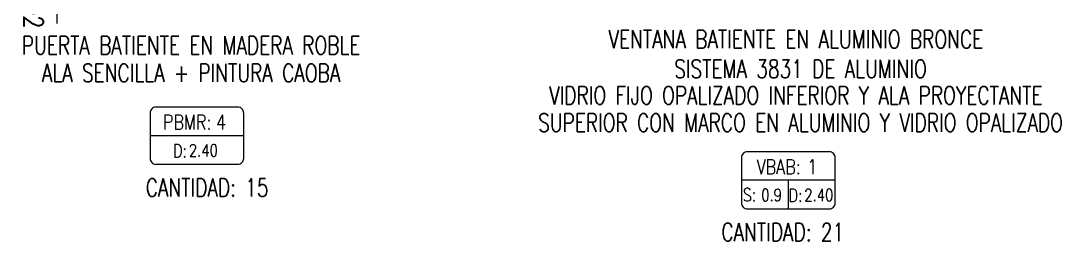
# Model space of a CAD drawing. Header units: metres. Extents: x 2750 to 2938, y 1259 to 1403.
# Drawn here: x 2899.097 to 2903.696, y 1370.31 to 1371.283 of the extents above; entities that cross this region are included whole.
import ezdxf
from ezdxf.enums import TextEntityAlignment as Align

# ---------------------------------------------------------------- set-up
doc = ezdxf.new("R2010")
doc.units = ezdxf.units.M
for name, color, linetype, lineweight in [('05-TEXTO10', 7, 'Continuous', 5), ('ARQ - Cod Det', 1, 'Continuous', 5), ('COTAS', 1, 'Continuous', 0)]:
    doc.layers.add(name, color=color, linetype=linetype, lineweight=lineweight)
doc.styles.add('05-TEXTOCOTAS', font='romans.shx', dxfattribs={"width": 0.8, "height": 0.085})
doc.styles.add('STD', font='SIMPLEX', dxfattribs={"width": 1.2})
doc.styles.add('TEXT', font='romans.shx', dxfattribs={"width": 0.8})
doc.dimstyles.new('COTAB12-50', dxfattribs={"dimtxt": 0.085, "dimasz": 0.035, "dimexe": 0.05, "dimexo": 0.06, "dimgap": 0.05, "dimtad": 1, "dimzin": 0, "dimdsep": 46, "dimtxsty": '05-TEXTOCOTAS', "dimblk": 'DOT', "dimcen": 0, "dimclrt": 256, "dimaunit": 1, "dimadec": 0, "dimazin": 0, "dimtfac": 1, "dimtofl": 0, "dimtmove": 2, "dimatfit": 3, "dimldrblk": 'DOT', "dimfxl": 1, "dimtolj": 1, "dimtzin": 0, "dimarcsym": 0})

# ---------------------------------------------------------------- blocks, each defined once
blk = doc.blocks.new('_Dot')
at = {"color": 0, "linetype": 'ByBlock', "lineweight": -2}
blk.add_line((-0.5, 0), (-1, 0), dxfattribs=at)
at = {"color": 0, "linetype": 'ByBlock', "const_width": 0.5}
blk.add_lwpolyline([(-0.25, 0, 1), (0.25, 0, 1)], format="xyb", close=True, dxfattribs=at)
blk = doc.blocks.new('*D123')
at = {"layer": 'COTAS', "color": 0, "linetype": 'Continuous', "lineweight": -2, "transparency": 16777216}
for p, q in [((2899.2566, 1371.3969), (2899.2566, 1371.4319)), ((2899.4271, 1371.3619), (2899.2066, 1371.3619)), ((2899.4271, 1371.3419), (2899.2066, 1371.3419)), ((2899.2566, 1371.3069), (2899.2566, 1371.2719))]:
    blk.add_line(p, q, dxfattribs=at)
at = {"layer": 'DEFPOINTS', "color": 0, "linetype": 'Continuous', "transparency": 16777216}
for p in [(2899.2566, 1371.3419), (2899.4871, 1371.3619), (2899.4871, 1371.3419)]:
    blk.add_point(p, dxfattribs=at)
at = {"layer": 'COTAS', "color": 0, "linetype": 'Continuous', "lineweight": -2, "transparency": 16777216, "xscale": 0.035, "yscale": 0.035, "zscale": 0.035}
for p, rotation in [((2899.2566, 1371.3619), 270), ((2899.2566, 1371.3419), 90)]:
    blk.add_blockref('_Dot', p, dxfattribs=dict(at, rotation=rotation))
at = {"layer": 'COTAS', "linetype": 'Continuous', "transparency": 16777216, "insert": (2899.1531, 1371.3519), "char_height": 0.085, "attachment_point": 5, "rotation": 270, "style": '05-TEXTOCOTAS'}
blk.add_mtext('\\A1;0.02', dxfattribs=at)

msp = doc.modelspace()

# ---------------------------------------------------------------- linework, layer by layer
at = {"layer": 'ARQ - Cod Det', "transparency": 33554687}
for p, q in [((2900.0824, 1370.7758), (2899.6684, 1370.7758)), ((2902.6964, 1370.579), (2902.2824, 1370.579)), ((2902.4894, 1370.579), (2902.4894, 1370.4531))]:
    msp.add_line(p, q, dxfattribs=at)
for points in [[(2899.6684, 1370.8756), (2899.6684, 1370.676, 0.414214), (2899.6945, 1370.6499), (2900.0563, 1370.6499, 0.414214), (2900.0824, 1370.676), (2900.0824, 1370.8756, 0.414214), (2900.0563, 1370.9017), (2899.6945, 1370.9017, 0.414214)], [(2902.2824, 1370.6788), (2902.2824, 1370.4792, 0.414214), (2902.3085, 1370.4531), (2902.6703, 1370.4531, 0.414214), (2902.6964, 1370.4792), (2902.6964, 1370.6788, 0.414214), (2902.6703, 1370.7049), (2902.3085, 1370.7049, 0.414214)]]:
    msp.add_lwpolyline(points, format="xyb", close=True, dxfattribs=at)

# ---------------------------------------------------------------- texts
at = {"layer": '05-TEXTO10', "transparency": 33554687, "style": 'STD', "width": 0.75}
for s, p in [('VENTANA BATIENTE EN ALUMINIO BRONCE', (2902.523, 1371.1618)), ('PUERTA BATIENTE EN MADERA ROBLE', (2899.8501, 1371.1349)), (' SISTEMA 3831 DE ALUMINIO', (2902.523, 1371.0311)), ('ALA SENCILLA + PINTURA CAOBA', (2899.8501, 1371.0133)), ('VIDRIO FIJO OPALIZADO INFERIOR Y ALA PROYECTANTE', (2902.523, 1370.9138)), (' SUPERIOR CON MARCO EN ALUMINIO Y VIDRIO OPALIZADO', (2902.523, 1370.7936)), ('CANTIDAD: 15', (2899.9209, 1370.5069)), ('CANTIDAD: 21', (2902.4651, 1370.3103))]:
    msp.add_text(s, height=0.08, dxfattribs=at).set_placement(p, align=Align.CENTER)
at = {"layer": 'ARQ - Cod Det', "transparency": 33554687, "attachment_point": 2, "style": 'TEXT'}
for s, insert, char_height, width in [('PBMR:', (2899.8326, 1370.8679), 0.06476, 0.107914), ('4', (2899.9828, 1370.8679), 0.0648, 0.107914), ('D:', (2899.8009, 1370.7387), 0.05829, 0.090994), ('2.40', (2899.9042, 1370.7377), 0.05347, 0.06178), ('VBAB:', (2902.4466, 1370.6711), 0.06476, 0.107914), ('1', (2902.5955, 1370.6711), 0.0648, 0.107914), ('S:', (2902.3182, 1370.5445), 0.05829, 0.097122), ('0.9', (2902.4156, 1370.5408), 0.05347, 0.06178), ('D:', (2902.5213, 1370.5419), 0.05829, 0.090994), ('2.40', (2902.6245, 1370.5409), 0.05347, 0.06178)]:
    msp.add_mtext(s, dxfattribs=dict(at, insert=insert, char_height=char_height, width=width))

# ---------------------------------------------------------------- dimensions: what is measured, and where the dimension line sits
at = {"layer": 'COTAS', "linetype": 'Continuous', "transparency": 33554687}
dim = msp.add_linear_dim(base=(2899.2566, 1371.3419), p1=(2899.4871, 1371.3619), p2=(2899.4871, 1371.3419), angle=90, dimstyle='COTAB12-50', dxfattribs=at)
dim.commit()
dim.dimension.update_dxf_attribs({"geometry": '*D123', "text_midpoint": (2899.1531, 1371.3519), "dimtype": 160})

doc.saveas('drawing.dxf')
